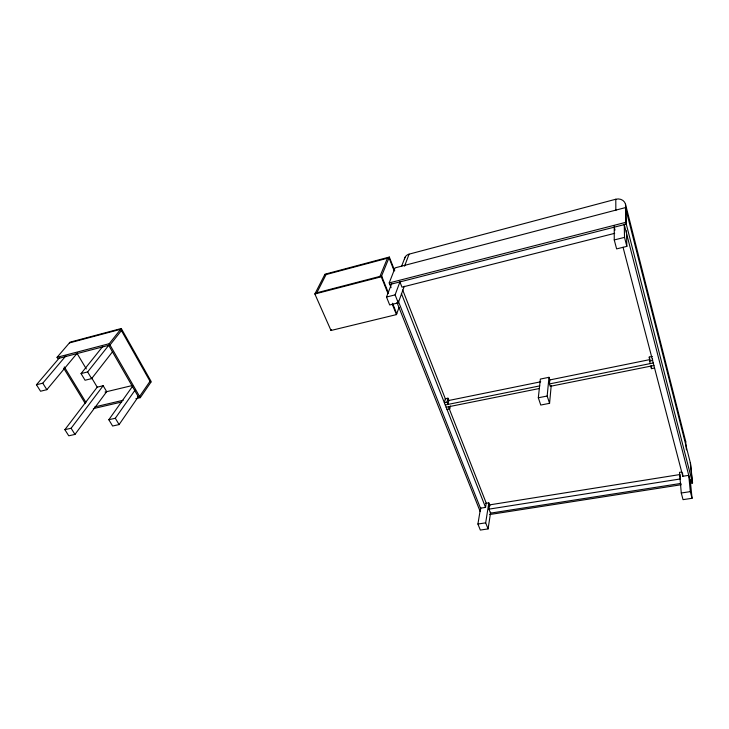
<?xml version="1.0" encoding="UTF-8"?>
<svg xmlns="http://www.w3.org/2000/svg" width="729" height="729" viewBox="0 0 729 729"><rect width="100%" height="100%" fill="white"/><g stroke="black" fill="none" stroke-linecap="round" stroke-linejoin="round"><path stroke-width="1.09" d="M550.24 386.334L549.456 383.928L549.83 379.937L548.983 377.312L540.362 379.071L538.321 397.779L540.754 405.042L549.575 403.328L551.215 385.595M549.575 403.328L547.169 396.029L548.983 377.312M480.684 507.42L477.914 524.033L480.347 530.065L488.084 528.899L490.644 512.205M490.499 513.134L488.94 509.143L489.606 504.878L680.075 474.524M488.084 528.899L485.678 522.848L488.822 502.882L485.569 503.402M480.475 508.195L485.55 507.393L486.234 503.138L449 408.14M447.032 409.516L449.702 408.978L450.394 405.998M447.023 402.144L447.971 398.198L445.31 398.745L444.353 402.69L447.023 402.144L447.916 404.431L448.864 400.476L447.971 398.198M394.717 270.769L389.332 257.045L324.961 274.204L314.864 293.997L331.012 330.474L396.439 314.609L399.009 307.438M391.719 283.526L386.507 297.031L389.696 304.968L398.271 302.854L404.285 286.242M398.271 302.854L395.1 294.871L400.084 281.503M404.549 266.194L409.069 254.157L615.795 199.236A8.128 7.263 -15.7 0 1 625.509 204.229L685.552 440.899L686.426 449.866M401.588 266.322L405.032 257.264M391.09 287.663L389.204 282.925L395.091 267.862L625.473 207.601L690.609 463.844L692.55 482.972L690.308 483.318M382.215 277.503L382.051 277.093M389.614 259.324L389.45 258.913M388.01 293.587L381.267 276.774L389.332 257.045M331.012 330.474L331.394 329.626M135.922 398.69L140.287 397.669L151.258 381.695L121.296 328.506L70.048 342.165L57.053 357.319L57.828 358.595L109.988 345.008L121.415 330.565M132.705 386.078L108.831 419.722L112.621 426.018L119.1 424.579L138.455 396.54M150.019 381.294L139.585 396.439L137.398 396.95M108.831 419.722L115.319 418.255L135.548 389.432M74.969 434.42L106.689 391.664L103.163 385.723L97.212 387.163L64.872 429.673L68.754 435.805L74.969 434.42L71.105 428.26L103.163 385.723M102.707 346.53L81.047 373.585L85.056 380.237L91.626 378.615L112.603 351.679M57.053 357.319L109.241 343.696L121.296 328.506M81.047 373.585L87.635 371.936L108.849 345.172M59.714 357.492L36.45 384.757L40.551 391.236L46.856 389.678L77.447 352.9M36.45 384.757L42.765 383.181L65.838 355.898M69.392 342.931L120.686 329.271L150.703 382.506M324.569 274.97L326.209 274.314L316.696 293.049L315.283 293.186M326.082 274.569L387.436 258.23M316.833 292.785L379.964 276.382M314.864 293.997L381.267 276.774M389.204 282.925L625.819 222.327L625.473 207.601M389.824 284.492L626.275 224.113L625.919 209.341M614.684 233.335L401.98 287.162L399.929 281.913M386.507 297.031L395.1 294.871M626.475 230.865L626.849 246.375L616.625 248.899L614.255 239.95L624.516 237.372L624.252 224.167M105.049 392.056L132.468 385.495M94.806 406.9L123.201 400.267M93.358 408.614L121.734 401.998M64.872 429.673L71.105 428.26M650.122 363.607L649.238 357.073L652.355 356.435M448.426 400.558L540.708 381.796M549.602 379.982L649.676 359.634M649.457 361.083L652.592 360.445L652.473 358.44M445.246 404.969L539.797 385.878M549.803 383.864L653.248 362.978M446.139 407.247L539.469 388.493M550.586 386.261L653.913 365.502M650.787 366.131L651.453 368.646L654.569 368.017M538.321 397.779L547.169 396.029M681.706 471.982L679.501 472.337L681.278 493.004L683.037 499.647L692.058 498.299L690.217 479.682M623.04 247.259L682.827 476.274L688.741 475.335L690.336 491.628L692.058 498.299M488.94 509.143L680.458 478.935L680.175 475.627M490.362 513.161L680.995 483.409M689.971 482.006L692.213 481.65L690.281 462.541M489.706 514.528L681.342 484.712M477.914 524.033L485.678 522.848M681.278 493.004L690.336 491.628M42.765 383.181L46.856 389.678M64.316 366.906L85.949 402.399M63.678 368.172L85.329 403.638M77.11 353.519L86.332 368.956M91.526 377.64L97.285 387.29M87.635 371.936L91.626 378.615M115.319 418.255L119.1 424.579M109.241 343.696L140.287 397.669M108.712 345.336L138.319 396.74M388.439 293.04L381.595 275.963L379.855 276.656L387.536 257.975L389.022 257.811L394.116 270.796M392.539 303.255L396.74 313.762M392.22 304.102L396.439 314.609M396.968 302.435L480.129 511.394M398.216 300.968L480.803 509.042M402.663 289.923L445.683 399.692M401.378 293.459L485.55 507.393M488.822 502.882L489.988 505.871M448.809 406.709L449.702 408.978M614.246 227.184L615.012 230.118M649.238 357.073L649.904 359.588M624.516 237.372L626.849 246.375M625.819 222.327L692.55 482.972M624.261 224.623L690.445 481.933M682.535 472.966L682.827 476.274M651.279 365.612L651.453 368.646M625.509 204.229L625.628 209.524M615.795 199.236L615.841 210.544M614.237 225.908L614.255 239.95M685.552 440.899A7.153 5.486 -2.8 0 1 685.661 442.33M404.477 258.859A7.208 6.452 20.3 0 1 409.069 254.157"/></g></svg>
